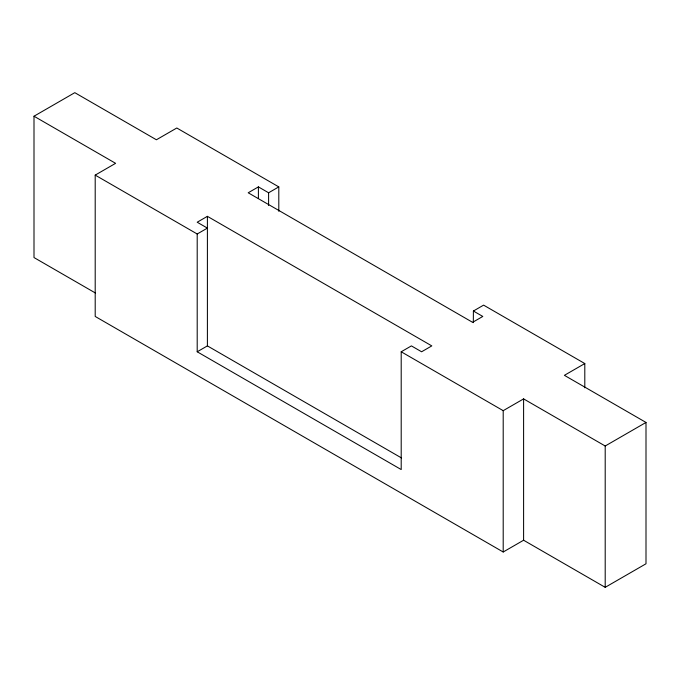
<?xml version="1.0" encoding="UTF-8"?>
<svg xmlns="http://www.w3.org/2000/svg" width="680" height="680" viewBox="0 0 680 680"><rect width="100%" height="100%" fill="white"/><g stroke="black" fill="none" stroke-linecap="round" stroke-linejoin="round"><path stroke-width="1.02" d="M584.8 387.812L584.8 363.553L483.599 305.133L473.399 311.024L473.322 322.643M584.8 363.553L564.4 375.334L646 422.442L646 563.779L605.2 587.333L523.6 540.226L503.2 551.998L95.2 316.447L95.2 175.108L115.6 163.327L34 116.22L34 257.558L95.429 293.021M34 116.22L74.8 92.667L156.4 139.774L176.8 128.001L278.8 186.889L278.8 211.293M197.2 233.996L197.2 351.781L401.2 469.557L401.2 351.781L411.4 345.89L421.6 351.781L431.8 345.89L207.4 216.333L197.2 222.224L207.4 228.106L197.2 233.996L95.2 175.108M278.8 186.889L268.6 192.78L258.4 186.889L248.2 192.78L472.6 322.328L482.8 316.447L473.399 311.024M197.2 351.781L207.4 345.89L401.455 457.921M401.2 351.781L503.2 410.669L523.6 398.888L605.2 446.004L646 422.442M605.2 446.004L605.2 587.333M523.6 398.888L523.6 540.226M503.2 410.669L503.2 551.998M268.6 192.78L268.6 205.513M258.4 186.889L258.4 198.569M207.4 216.333L207.4 345.89"/></g></svg>
